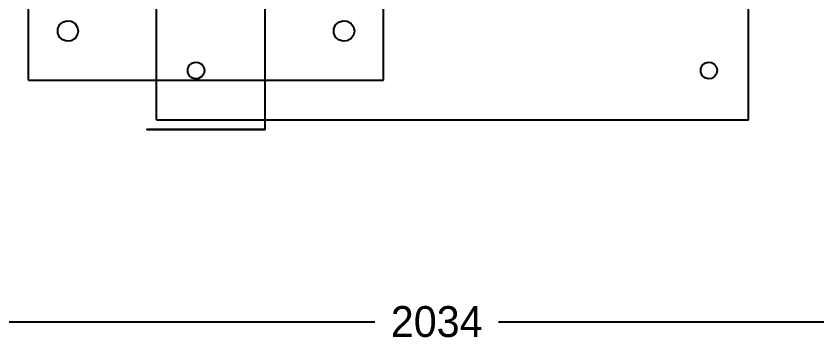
# Model space of a CAD drawing. Header units: millimetres. Extents: x -45 to 3370, y -2176 to 1921.
# Drawn here: x 803.7 to 1209.8, y -45.3 to 120.1 of the extents above; entities that cross this region are included whole.
import ezdxf

# ---------------------------------------------------------------- set-up
doc = ezdxf.new("R2010")
doc.units = ezdxf.units.MM
doc.layers.add('DIMENSIONS', color=7, linetype='Continuous')
doc.layers.add('TOP', color=7, linetype='Continuous')
doc.dimstyles.get("Standard").update_dxf_attribs({"dimtxt": 2.5, "dimasz": 2.5, "dimexe": 1.25, "dimexo": 0.625, "dimtad": 1, "dimcen": 2.5, "dimazin": 3, "dimtfac": 1, "dimtmove": 0, "dimatfit": 3})

# ---------------------------------------------------------------- blocks, each defined once
blk = doc.blocks.new('_CLOSEDFILLED')
at = {"color": 0, "linetype": 'BYBLOCK'}
blk.add_solid([(-1, 0.164), (0, 0), (-1, -0.164)], dxfattribs=at)
blk = doc.blocks.new('*D1')
at = {"color": 7}
for p, q in [((0, 0), (0, -35)), ((2034, 0), (2034, -35)), ((11.3, -35), (985.71, -35)), ((1048.29, -35), (2022.7, -35))]:
    blk.add_line(p, q, dxfattribs=at)
at = {"layer": 'Defpoints'}
for p in [(0, 0), (2034, 0), (0, -35)]:
    blk.add_point(p, dxfattribs=at)
at = {"layer": 'DIMENSIONS', "color": 7, "xscale": 11.3, "yscale": 11.3, "rotation": 180}
blk.add_blockref('_CLOSEDFILLED', (0, -35), dxfattribs=at)
at = {"layer": 'DIMENSIONS', "color": 7, "xscale": 11.3, "yscale": 11.3}
blk.add_blockref('_CLOSEDFILLED', (2034, -35), dxfattribs=at)
at = {"layer": 'DIMENSIONS', "color": 7, "insert": (1017, -35), "char_height": 15.646, "attachment_point": 5}
blk.add_mtext('2034', dxfattribs=at)

msp = doc.modelspace()

# ---------------------------------------------------------------- linework, layer by layer
at = {"layer": 'TOP'}
for points in [[(875, 67.5), (875, 417.5)], [(875, 67.5), (875, 417.5)], [(1175, 67.5), (1175, 417.5)], [(1175, 67.5), (1175, 417.5)], [(930, 62.5), (930, 362.5)], [(810, 87.5), (810, 337.5)], [(810, 87.5), (810, 337.5)], [(990, 87.5), (990, 337.5)], [(990, 87.5), (990, 337.5)], [(835.25, 112.5), (834.796, 110.365), (833.513, 108.598), (831.622, 107.507), (829.451, 107.279), (827.375, 107.953), (825.753, 109.414), (824.865, 111.408), (824.865, 113.592), (825.753, 115.586), (827.375, 117.047), (829.451, 117.721), (831.622, 117.493), (833.513, 116.402), (834.796, 114.635), (835.25, 112.5)], [(835.25, 112.5), (834.796, 110.365), (833.513, 108.598), (831.622, 107.507), (829.451, 107.279), (827.375, 107.953), (825.753, 109.414), (824.865, 111.408), (824.865, 113.592), (825.753, 115.586), (827.375, 117.047), (829.451, 117.721), (831.622, 117.493), (833.513, 116.402), (834.796, 114.635), (835.25, 112.5)], [(975.25, 112.5), (974.796, 110.365), (973.513, 108.598), (971.622, 107.507), (969.451, 107.279), (967.375, 107.953), (965.753, 109.414), (964.865, 111.408), (964.865, 113.592), (965.753, 115.586), (967.375, 117.047), (969.451, 117.721), (971.622, 117.493), (973.513, 116.402), (974.796, 114.635), (975.25, 112.5)], [(975.25, 112.5), (974.796, 110.365), (973.513, 108.598), (971.622, 107.507), (969.451, 107.279), (967.375, 107.953), (965.753, 109.414), (964.865, 111.408), (964.865, 113.592), (965.753, 115.586), (967.375, 117.047), (969.451, 117.721), (971.622, 117.493), (973.513, 116.402), (974.796, 114.635), (975.25, 112.5)], [(899.25, 92.5), (898.883, 90.771), (897.844, 89.342), (896.313, 88.458), (894.556, 88.273), (892.875, 88.819), (891.562, 90.002), (890.843, 91.616), (890.843, 93.384), (891.562, 94.998), (892.875, 96.181), (894.556, 96.727), (896.313, 96.542), (897.844, 95.658), (898.883, 94.229), (899.25, 92.5)], [(899.25, 92.5), (898.883, 90.771), (897.844, 89.342), (896.313, 88.458), (894.556, 88.273), (892.875, 88.819), (891.562, 90.002), (890.843, 91.616), (890.843, 93.384), (891.562, 94.998), (892.875, 96.181), (894.556, 96.727), (896.313, 96.542), (897.844, 95.658), (898.883, 94.229), (899.25, 92.5)], [(1159.25, 92.5), (1158.883, 90.771), (1157.844, 89.342), (1156.313, 88.458), (1154.556, 88.273), (1152.875, 88.819), (1151.562, 90.002), (1150.843, 91.616), (1150.843, 93.384), (1151.562, 94.998), (1152.875, 96.181), (1154.556, 96.727), (1156.313, 96.542), (1157.844, 95.658), (1158.883, 94.229), (1159.25, 92.5)], [(1159.25, 92.5), (1158.883, 90.771), (1157.844, 89.342), (1156.313, 88.458), (1154.556, 88.273), (1152.875, 88.819), (1151.562, 90.002), (1150.843, 91.616), (1150.843, 93.384), (1151.562, 94.998), (1152.875, 96.181), (1154.556, 96.727), (1156.313, 96.542), (1157.844, 95.658), (1158.883, 94.229), (1159.25, 92.5)], [(810, 87.5), (990, 87.5)], [(810, 87.5), (990, 87.5)], [(875, 67.5), (1175, 67.5)], [(875, 67.5), (1175, 67.5)], [(930, 62.5), (929.851, 62.5), (929.405, 62.5), (928.667, 62.5), (927.644, 62.5), (926.347, 62.5), (924.787, 62.5), (922.981, 62.5), (920.947, 62.5), (918.705, 62.5), (916.276, 62.5), (913.686, 62.5), (910.96, 62.5), (908.125, 62.5), (905.209, 62.5), (902.242, 62.5), (899.252, 62.5), (896.27, 62.5), (893.324, 62.5), (890.445, 62.5), (887.661, 62.5), (885, 62.5), (882.488, 62.5), (880.149, 62.5), (878.008, 62.5), (876.086, 62.5), (874.401, 62.5), (872.971, 62.5), (871.809, 62.5), (870.928, 62.5), (870.335, 62.5), (870.037, 62.5), (870.037, 62.5), (870.335, 62.5), (870.928, 62.5), (871.809, 62.5), (872.971, 62.5), (874.401, 62.5), (876.086, 62.5), (878.008, 62.5), (880.149, 62.5), (882.488, 62.5), (885, 62.5), (887.661, 62.5), (890.445, 62.5), (893.324, 62.5), (896.27, 62.5), (899.252, 62.5), (902.242, 62.5), (905.209, 62.5), (908.125, 62.5), (910.96, 62.5), (913.686, 62.5), (916.276, 62.5), (918.705, 62.5), (920.947, 62.5), (922.981, 62.5), (924.787, 62.5), (926.347, 62.5), (927.644, 62.5), (928.667, 62.5), (929.405, 62.5), (929.851, 62.5), (930, 62.5)]]:
    msp.add_lwpolyline(points, dxfattribs=at)

# ---------------------------------------------------------------- dimensions: what is measured, and where the dimension line sits
at = {"layer": 'DIMENSIONS'}
dim = msp.add_linear_dim(base=(0, -35), p1=(0, 0), p2=(2034, 0), dimstyle='Standard', override={"dimtxt": 15.646154, "dimasz": 11.3, "dimdec": 2, "dimclrd": 7, "dimclre": 7, "dimclrt": 7}, dxfattribs=at)
dim.commit()
dim.dimension.update_dxf_attribs({"geometry": '*D1', "text_midpoint": (1017, -35)})

doc.saveas('drawing.dxf')
